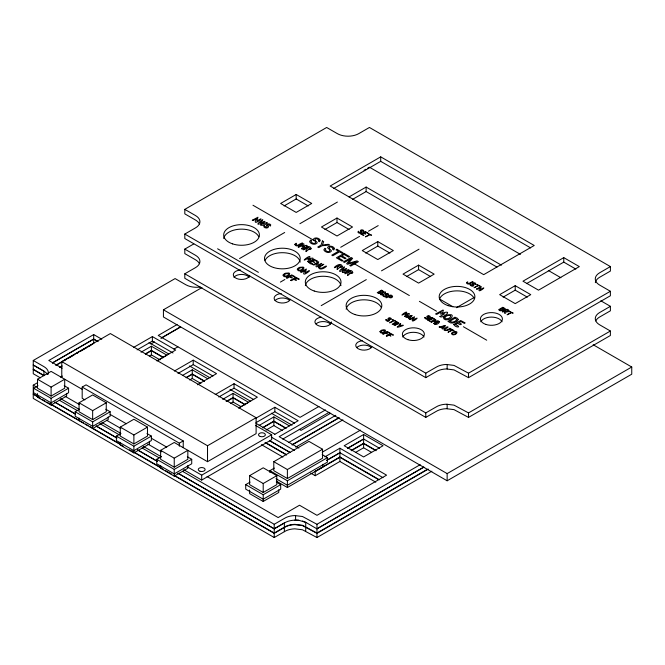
<?xml version="1.0" encoding="UTF-8"?>
<svg xmlns="http://www.w3.org/2000/svg" width="665" height="665" viewBox="0 0 665 665"><rect width="100%" height="100%" fill="white"/><g stroke="black" fill="none" stroke-linecap="round" stroke-linejoin="round"><path stroke-width="1" d="M267.696 225.202C269.017 222.958 269.541 226.166 270.422 226.034C272.392 223.714 266.1 222.808 266.673 225.418M386.124 294.504C387.338 292.509 387.587 295.576 388.501 295.127C389.914 292.484 382.99 293.099 385.883 295.601C385.043 297.621 383.614 294.961 383.289 294.745C381.087 296.532 387.13 298.053 386.789 295.509M427.761 316.864C428.867 314.986 429.299 317.662 430.039 317.546C431.676 315.617 426.431 314.861 426.913 317.039M386.639 319.549C383.215 318.834 389.274 323.672 389.515 319.956M425.55 317.454C422.117 316.74 428.185 321.577 428.426 317.862M471.036 284.445C467.603 283.722 473.671 288.56 473.912 284.844M386.623 319.566C385.567 321.27 390.521 321.02 388.019 319.167M425.534 317.471C424.478 319.175 429.424 318.926 426.93 317.072M471.019 284.462C469.964 286.166 474.91 285.908 472.408 284.063M444.503 328.51C441.344 332.758 453.464 329.242 449.881 328.236C449.449 328.992 444.777 331.503 444.985 329.025C450.346 326.831 447.803 325.659 444.544 328.485M455.675 321.037L456.622 320.023A6.243 3.599 0 0 0 456.714 319.765L456.739 319.682A5.096 2.943 0 0 0 456.747 319.458L455.151 318.161L449.715 321.303L452.4 322.217L455.542 321.129M199.409 223.947A15.112 8.728 0 0 0 195.493 220.032L184.804 213.864L184.804 209.375L326.665 127.481L337.363 133.64A15.112 8.728 0 0 0 358.743 133.64L369.441 127.464L610.395 266.582L610.395 271.071L599.697 277.247A15.112 8.728 0 0 0 595.333 282.65M610.395 266.582L599.697 272.758A15.112 8.728 0 0 0 599.689 285.094L610.379 291.278L610.379 295.767L468.517 377.662L454.02 369.89L446.373 368.95A15.112 8.728 0 0 0 435.924 371.818L425.783 377.654L184.804 238.544L184.804 234.055L195.493 227.887A15.112 8.728 0 0 0 195.493 215.543L184.804 209.375M199.409 263.689A15.112 8.728 0 0 0 195.493 259.774L184.804 253.606L184.804 249.117L193.781 243.93M296.183 194.479L280.638 203.457L296.183 212.426L311.727 203.457L296.183 194.479L296.183 198.968L308.269 205.942M284.088 205.942L296.183 198.968M380.713 156.857L330.189 186.025L483.704 274.653L534.228 245.485L380.713 156.857L380.713 161.346L530.637 247.904M40.374 377.853L33.25 373.738L33.25 360.48L175.103 278.577L185.809 284.745A15.112 8.728 0 0 0 200.406 286.997M600.827 300.796L610.395 306.324L599.697 312.5A15.112 8.728 0 0 0 599.689 324.836L610.379 331.02L610.379 335.501L468.517 417.404L454.02 409.632L446.373 408.692A15.112 8.728 0 0 0 435.924 411.56L425.783 417.396L184.804 278.286L184.804 273.797L195.493 267.629A15.112 8.728 0 0 0 195.493 255.285L184.804 249.117M364.088 170.29L365.875 169.259M367.654 168.228L369.441 167.206L520.446 254.387M333.73 188.469L380.713 161.346M101.762 339.216L93.69 334.562L48.794 360.48L62.153 368.194M52.385 362.899L93.69 339.05L98.171 341.635M52.385 362.999L93.69 339.158L97.273 341.228M239.591 258.519L284.678 232.492M299.89 223.706L337.396 202.06M61.779 377.537L61.779 361.61L110.365 333.564L256.108 417.703L256.108 433.638L207.522 461.685L174.238 442.474L160.631 450.33L160.631 459.299L174.238 467.154L187.838 459.299L187.838 450.33L174.238 458.177L160.631 450.33M55.976 365.11L93.69 343.331M55.976 365.418L62.261 361.785M64.056 360.754L65.852 359.715M67.647 358.676L73.931 355.052M76.625 353.489L78.42 352.458M80.216 351.419L86.508 347.787M88.304 346.756L90.997 345.202M349.042 196.931L366.124 187.065L501.418 265.177M37.498 379.241L51.097 387.097L64.705 379.241L64.705 388.219L51.097 396.074L37.498 388.219L37.498 379.241L51.097 371.394L82.477 389.49M59.567 367.521L62.261 365.966M352.641 199.342L366.124 191.553L496.938 267.081M593.147 344.728L631.75 367.022L631.75 374.196L447.146 480.778L163.432 316.981L163.432 309.799L201.969 287.554M431.884 471.186L316.964 537.536L302.467 529.764L294.811 528.825A15.112 8.728 0 0 0 284.362 531.692L274.221 537.528L33.25 398.418L33.25 385.16L37.706 382.591M64.214 385.7L68.586 388.219L68.586 392.707L51.097 402.807L33.607 392.707L33.607 388.219L37.98 385.7M60.581 377.113L62.377 376.074M336.989 218.037L321.444 227.014L336.989 235.992L352.533 227.014L336.989 218.037L336.989 222.526L324.902 229.508M133.54 347.454L152.376 336.581L175.693 350.039L156.857 360.912M177.098 324.545L158.22 335.451L300.073 417.346L318.951 406.448M33.607 388.219L51.097 398.318L68.586 388.219M137.123 349.873L152.376 341.07L173 352.974M150.839 343.996L154.438 341.918M161.637 337.762L180.531 326.856M160.913 338.377L180.697 326.964M141.038 352.209L151.404 346.224L166.948 355.201L157.447 360.679M37.498 393.605L37.498 397.196L51.097 405.051L66.641 396.074L66.641 393.381M84.887 399.856L82.186 398.293L82.186 387.08L86.068 384.836L183.232 440.928L183.232 447.661M145.352 353.888L151.404 350.405L163.49 357.379M145.352 354.204L151.404 350.713L163.49 357.695M149.675 355.883L151.404 354.886L160.041 359.873M280.406 282.085L284.869 279.5M340.704 247.272L359.541 236.391M368.493 231.229L378.202 225.618M79.06 402.782L92.659 394.935L106.259 402.782L106.259 411.76L92.659 419.615L79.06 411.76L79.06 402.782L92.659 410.638L106.259 402.782M173.997 349.067L177.896 346.814M105.777 409.241L110.149 411.76L110.149 416.248L92.659 426.348L75.17 416.248L75.17 411.76L79.542 409.241M377.795 241.595L362.25 250.572L377.795 259.55L393.339 250.572L377.795 241.595L377.795 246.083L365.708 253.066M174.396 371.037L193.224 360.164L216.549 373.63L197.439 384.769M75.17 411.76L92.659 421.859L110.149 411.76M177.979 373.456L193.224 364.653L212.958 376.041M182.759 375.293L192.26 369.807L207.804 378.784M186.208 377.479L192.26 373.988L204.346 380.97M186.208 377.787L192.26 374.295L204.346 381.278M189.666 379.973L192.26 378.476L200.888 383.464M321.212 305.642L366.299 279.616M381.51 270.83L419.017 249.175M120.274 427.113L133.881 419.258L147.48 427.113L147.48 436.09L133.881 443.937L120.274 436.09L120.274 427.113L133.881 434.968L147.48 427.113M146.998 433.563L151.371 436.09L151.371 440.571L133.881 450.671L116.392 440.571L116.392 436.09L120.764 433.563M418.568 265.135L403.023 274.113L418.609 283.107L434.154 274.13L418.568 265.135L418.568 269.624L430.687 276.623M406.481 276.607L418.568 269.624M215.202 394.594L234.03 383.722L257.347 397.18L238.519 408.061M218.785 397.013L234.03 388.21L253.764 399.599M116.392 436.09L133.881 446.182L151.371 436.09M222.7 399.349L233.058 393.364L248.602 402.342L239.109 407.828M120.274 442.366L120.274 445.06L133.881 452.915L149.425 443.937L149.425 441.244M226.15 401.535L233.058 397.545L245.152 404.519M227.014 401.344L233.058 397.853L245.152 404.835M230.472 403.522L233.058 402.034L240.83 406.515M82.186 387.08L179.342 443.173L183.232 440.928M187.355 456.78L191.728 459.299L191.728 463.788L174.238 473.887L156.749 463.788L156.749 459.299L161.121 456.78M61.779 361.61L207.522 445.75L256.108 417.703M256.008 418.152L274.844 407.279L298.161 420.746L274.736 434.378M156.749 459.299L174.238 469.399L191.728 459.299M256.008 422.641L274.844 411.768L294.57 423.156M456.414 307.712L474.394 297.33M259.192 425.401L273.872 416.922L289.416 425.899M160.631 465.583L160.631 468.276L174.238 476.132L187.838 468.276L187.838 465.583M262.642 427.587L273.872 421.103L285.958 428.085M262.642 427.894L273.872 421.411L285.958 428.393M515.209 285.676L499.664 294.645L515.209 303.622L530.753 294.645L515.209 285.676L515.209 290.164L527.303 297.139M563.779 257.629L522.973 281.195L538.517 290.164L579.323 266.607L563.779 257.629L563.779 262.118L526.522 283.631M266.1 430.072L273.872 425.592L282.509 430.571M503.114 297.139L515.209 290.164M187.314 466.847L201.695 475.151L271.653 434.76L271.653 439.69L201.695 480.08L183.723 469.706M325.501 409.923L279.159 436.681L298.893 448.077M282.725 439.108L329.067 412.35M330.729 413.214L301.046 430.355L299.25 429.324M288.552 442.582L335.792 415.309M292.118 444.702L338.46 417.944M292.118 445.01L339.358 417.736M295.684 447.129L342.924 419.864M249.608 475.658L263.207 467.803L276.806 475.658L276.806 484.635L263.207 492.491L249.608 484.635L249.608 475.658L263.207 483.513L276.806 475.658M273.789 461.701L308.959 441.394L322.558 449.241L322.558 458.218L287.388 478.526L273.789 470.67L273.789 461.701L287.388 469.548L322.558 449.241M276.324 482.108L280.697 484.635L280.697 489.124L263.207 499.215L245.718 489.124L245.718 484.635L250.09 482.108M269.899 472.466L269.899 470.67L274.346 468.102M322.159 452.242L360.48 430.122M184.804 234.055L425.783 373.165L435.924 367.329A15.112 8.728 0 0 1 446.373 364.462L454.02 365.409L468.517 373.173L610.379 291.278M324.911 456.863L339.898 448.21L386.573 475.159L316.997 515.325L299.508 505.234L278.145 517.57L207.089 476.547M363.622 434.511L344.187 445.733L363.622 456.946L383.057 445.733L363.622 434.511L363.622 447.769L371.569 452.358M245.718 484.635L263.207 494.727L280.697 484.635M269.899 470.67L287.388 480.77L327.421 457.661L327.421 462.15L287.388 485.259L276.017 478.692M326.673 460.33L339.898 452.699L382.982 477.678M347.72 448.177L363.622 439L379.524 448.285M326.673 460.438L339.898 452.807M347.72 448.285L363.622 439.108M351.253 450.421L363.622 443.281L375.991 450.421M249.608 490.022L249.608 493.613L263.207 501.46L278.751 492.491L278.751 489.797M276.332 481.119L287.388 487.503L322.949 466.971L322.949 464.278M315.218 471.543L339.898 457.296L378.493 479.581M351.253 450.737L363.622 443.597L375.991 450.737M310.73 473.131L315.218 475.716L339.898 461.468L375.8 482.2M355.675 452.358L363.622 447.769M184.804 273.797L425.783 412.907L435.924 407.071A15.112 8.728 0 0 1 446.373 404.204L454.02 405.143L468.517 412.915L610.379 331.02M182.509 471.327L274.221 524.269L284.362 518.434A15.112 8.728 0 0 1 294.811 515.566L302.467 516.505L316.964 524.278L420.214 464.669M316.964 528.766L423.805 467.079M423.805 467.187L316.964 528.875L305.717 522.291L302.467 520.994M427.395 469.29L316.964 533.047L302.467 525.284L294.811 524.336A15.112 8.728 0 0 0 284.362 527.204L274.221 533.039L174.421 475.425M428.293 469.083L316.964 533.363L302.467 525.591L294.811 524.643A15.112 8.728 0 0 0 284.362 527.511L274.221 533.355L174.421 475.733M163.432 309.799L447.146 473.596L631.75 367.022M284.362 522.923L274.221 528.758L178.012 473.214M298.743 520.338L294.811 520.155A15.112 8.728 0 0 0 284.362 523.023L274.221 528.866L178.012 473.322M294.811 520.047L298.743 520.23L305.717 522.391L305.717 531.061M499.947 310.696L502.707 310.763L505.309 308.676L502.765 307.28L498.625 309.715L499.939 310.696M563.779 262.118L575.865 269.101M548.309 270.472L560.894 277.737M336.989 222.526L349.083 229.508M377.795 246.083L389.89 253.066M439.39 298.918L452.832 306.681M252.974 205.252L313.797 240.364M354.603 263.922L409.341 295.526M419.399 301.336L436.498 311.212M463.389 326.731L486.705 340.197M217.605 248.785L258.411 272.342M149.043 342.6L168.827 354.021M189.517 365.966L210.198 377.911M229.99 389.333L250.68 401.278M271.362 413.223L292.051 425.168M379.391 479.789L339.898 456.98L315.218 471.227L315.218 475.716M322.176 454.627L327.421 457.661M256.008 423.331L274.844 434.203M255.476 425.417L271.653 434.76M271.27 437.088L294.587 450.546M269.475 440.538L290.106 452.449M269.475 440.646L290.106 452.557M265.892 442.749L286.515 454.661M264.994 442.541L286.515 454.968M261.403 444.652L282.933 457.079M33.25 360.48L43.94 366.648A15.112 8.728 0 0 1 48.138 374.337M33.25 364.969L43.94 371.137M33.25 365.077L43.94 371.245A15.112 8.728 0 0 1 47.456 374.428M33.25 369.25L43.94 375.426M33.25 369.557L43.94 375.733L43.94 371.245M110.074 414.395L126.267 423.746M151.454 438.293L166.749 447.121M65.103 396.29L79.484 404.586M106.442 420.155L120.822 428.451M147.78 444.02L161.254 451.801M60.615 398.626L79.484 409.524M101.945 422.491L120.822 433.389M143.283 446.356L161.254 456.73M33.25 385.16L36.849 387.238M59.326 400.214L77.306 410.596M99.792 423.572L119.567 434.993M142.052 447.969L159.135 457.828M54.829 402.109L75.511 414.046M96.192 425.982L116.874 437.919M137.555 449.856L157.331 461.277M54.829 402.209L75.511 414.154M96.192 426.09L116.874 438.027M137.555 449.964L157.331 461.385M33.25 393.929L38.645 397.047M50.332 403.796L83.607 422.998M85.403 424.037L88.096 425.592M89.9 426.631L120.473 444.278M132.16 451.028L160.93 467.636M33.25 394.245L40.44 398.393M42.244 399.432L44.937 400.987M46.741 402.026L123.166 446.149M129.459 449.781L163.632 469.507M165.427 470.546L171.72 474.178M266.69 225.46C268.685 230.04 264.321 225.56 264.096 225.601C262.002 227.945 269.101 229.267 268.452 226.324M473.854 284.753C472.35 282.101 475.251 283.972 475.525 284.537C477.162 282.608 471.917 281.852 472.399 284.03M427.778 316.881L428.368 317.762M361.81 231.869C360.297 229.226 363.206 231.096 363.472 231.653C365.11 229.724 359.865 228.968 360.347 231.146C362.101 234.055 358.269 232.043 358.36 231.212C356.157 232.991 362.201 234.512 361.86 231.969M386.141 294.529L386.731 295.41M388.867 318.976L389.466 319.857M267.712 225.227L268.427 226.283M388.85 318.959C389.956 317.08 390.388 319.757 391.128 319.641C392.766 317.712 387.52 316.956 388.003 319.142M610.395 306.324L610.395 310.813L599.697 316.989A15.112 8.728 0 0 0 595.79 320.887M468.517 373.173L468.517 377.662M468.517 412.915L468.517 417.404M447.146 364.495L447.146 368.984M447.146 404.237L447.146 408.726M447.146 473.596L447.146 480.778M425.783 373.165L425.783 377.654M425.783 412.907L425.783 417.396M366.124 187.065L366.124 191.553M339.898 448.21L339.898 461.468M316.964 524.278L316.964 537.536M295.584 515.599L295.584 520.088M287.388 469.548L287.388 478.526M287.388 480.77L287.388 487.503M284.362 523.023L284.362 531.692M274.844 407.279L274.844 411.768M274.221 524.269L274.221 537.528M273.872 416.922L273.872 425.592M263.207 483.513L263.207 492.491M263.207 494.727L263.207 501.46M234.03 383.722L234.03 388.21M233.058 393.364L233.058 402.034M207.522 445.75L207.522 461.685M201.695 475.151L201.695 480.08M193.224 360.164L193.224 364.653M192.26 369.807L192.26 378.476M179.342 443.173L179.342 446.232M174.238 458.177L174.238 467.154M174.238 469.399L174.238 476.132M152.376 336.581L152.376 341.07M151.404 346.224L151.404 354.886M133.881 434.968L133.881 443.937M133.881 446.182L133.881 452.915M108.204 416.922L108.204 419.615L92.659 428.593L92.659 421.859M93.69 334.562L93.69 343.639M92.659 410.638L92.659 419.615M79.06 418.044L79.06 420.737M51.097 387.097L51.097 396.074M51.097 398.318L51.097 405.051M439.773 298.51A17.864 10.316 0 0 1 457.03 290.871A17.864 10.316 0 0 1 474.286 298.51M480.82 321.793A10.989 6.342 0 0 1 491.435 317.089A10.989 6.342 0 0 1 502.05 321.793M265.094 260.339A17.864 10.316 0 0 1 283.913 252.733A17.864 10.316 0 0 1 300.148 262.11M223.748 238.552A17.864 10.316 0 0 1 239.982 229.176A17.864 10.316 0 0 1 258.801 236.782M305.36 285.667A17.864 10.316 0 0 1 323.157 276.258A17.864 10.316 0 0 1 340.954 285.667M346.174 309.233A17.864 10.316 0 0 1 362.408 299.857A17.864 10.316 0 0 1 381.22 307.454M402.757 337.014A10.989 6.342 0 0 1 413.381 332.309A10.989 6.342 0 0 1 423.996 337.014M249.707 275.352A8.246 4.763 0 0 1 241.137 279.458A8.246 4.763 0 0 1 233.307 274.878A8.246 4.763 0 0 1 240.514 269.982M371.843 346.814A8.246 4.763 0 0 1 357.895 348.585A8.246 4.763 0 0 1 362.209 340.721M331.403 321.902A8.246 4.763 0 0 1 323.747 326.565A8.246 4.763 0 0 1 315.019 322.567A8.246 4.763 0 0 1 321.153 317.205M290.422 299.258A8.246 4.763 0 0 1 281.569 302.991A8.246 4.763 0 0 1 274.121 298.352A8.246 4.763 0 0 1 281.237 293.539M275.027 300.572A8.246 4.763 0 0 1 289.292 300.164M316.091 323.863A8.246 4.763 0 0 1 330.364 323.996M357.038 347.296A8.246 4.763 0 0 1 371.303 347.67M233.947 277.338A8.246 4.763 0 0 1 241.595 274.429A8.246 4.763 0 0 1 249.175 277.388M311.045 248.436L310.962 248.91A2.461 1.421 0 0 1 310.322 249.533C307.621 248.136 304.578 255.185 306.432 249.142L305.742 248.743C298.236 253.032 309.491 242.559 311.045 248.436M342.234 266.324L342.159 266.79A2.461 1.421 0 0 1 341.511 267.421C338.809 266.025 335.775 273.066 337.621 267.022L336.931 266.623C329.424 270.913 340.68 260.447 342.234 266.324M352.724 272.376L352.65 272.85A2.461 1.421 0 0 1 352.001 273.473C349.3 272.076 346.266 279.125 348.111 273.082L347.421 272.683C339.915 276.973 351.17 266.499 352.724 272.376M508.983 310.879L508.925 311.27A2.053 1.18 0 0 1 508.384 311.794L505.965 311.91C505.999 314.379 503.031 313.464 505.142 311.461L504.569 311.129C498.309 314.703 507.694 305.983 508.983 310.879M318.992 240.248L318.427 241.187L319.474 241.703L320.347 240.281C319.2 237.979 315.135 236.94 313.406 239.092L313.356 239.516C318.336 243.074 313.606 245.277 310.979 241.678L311.619 240.58L310.588 240.073L309.574 241.694C310.788 244.23 315.301 245.36 317.139 242.949L317.163 242.467C312.874 239.392 316.008 236.923 318.992 240.248M333.24 248.469L332.675 249.408L333.714 249.924L334.586 248.502C333.448 246.2 329.375 245.161 327.646 247.322L327.596 247.737C332.575 251.304 327.845 253.498 325.218 249.899L325.867 248.801L324.828 248.303L323.813 249.915C325.027 252.451 329.549 253.581 331.386 251.171L331.411 250.688C327.113 247.613 330.247 245.152 333.24 248.469M318.493 267.222C320.173 273.282 333.157 261.47 321.868 268.203C313.481 268.485 332.467 259.915 318.493 267.222M294.869 244.363C296.64 249.882 309.449 238.436 297.729 245.202A1.505 0.873 0 0 1 296.357 245.161C296.166 243.955 297.08 242.018 294.869 244.363M466.539 282.75C468.019 287.355 478.692 277.812 468.925 283.456A1.255 0.723 0 0 1 467.778 283.415C467.57 282.425 468.351 280.796 466.539 282.75M400.671 323.863L399.815 325.717C410.779 323.414 391.943 329.74 398.751 325.958L399.79 323.838L400.671 323.863M284.08 275.318L284.537 276.091L286.507 275.933A5.661 3.267 0 0 0 288.053 275.102C290.281 272.475 284.454 273.431 284.08 275.318M298.327 269.425L298.776 270.19L300.755 270.032A5.661 3.267 0 0 0 302.292 269.2C304.52 266.582 298.701 267.529 298.327 269.425M380.812 331.81L381.195 332.45L382.832 332.325A4.721 2.727 0 0 0 384.121 331.627C385.974 329.441 381.128 330.239 380.812 331.81M444.76 317.779L445.367 318.801L447.994 318.593A7.548 4.356 0 0 0 450.055 317.479C453.023 313.98 445.259 315.252 444.76 317.779M452.308 333.589L452.682 334.229L454.328 334.096A4.721 2.727 0 0 0 455.616 333.406C457.47 331.22 452.624 332.01 452.308 333.589M309.948 248.511L308.518 249.259L306.515 248.294L308.277 247.28L309.948 248.511M341.137 266.391L339.707 267.139L337.704 266.183L339.466 265.169L341.137 266.391M351.635 272.451L350.206 273.199L348.194 272.234L349.956 271.22L351.635 272.451M405.816 316.897L409.183 318.07L408.726 318.693L409.316 318.951L412.225 315.459L405.816 316.897M439.199 326.972L442.566 328.136L442.109 328.768L442.699 329.017L445.6 325.526L439.199 326.972M283.066 275.111C283.307 278.46 290.198 276.49 289.682 273.598A2.053 1.189 0 0 0 288.801 272.991L285.584 273.199A5.844 3.375 0 0 0 284.171 273.889L283.066 275.111M297.305 269.217C297.546 272.559 304.445 270.589 303.922 267.696A2.053 1.189 0 0 0 303.041 267.097L299.824 267.305A5.844 3.375 0 0 0 298.41 267.995L297.305 269.217M379.964 331.635C380.164 334.428 385.916 332.783 385.476 330.372A1.712 0.989 0 0 0 384.744 329.873L382.059 330.048A4.871 2.81 0 0 0 380.887 330.621L379.964 331.635M443.405 317.496C443.721 321.96 452.923 319.333 452.225 315.476A2.735 1.579 0 0 0 451.045 314.67L446.764 314.952L443.405 317.496M451.46 333.414C451.66 336.207 457.404 334.562 456.971 332.151A1.712 0.989 0 0 0 456.24 331.652L453.555 331.827A4.871 2.81 0 0 0 452.375 332.4L451.46 333.414M392.591 296.748L391.427 297.729A1.887 1.089 0 0 1 389.84 297.696L388.219 296.848C381.743 300.597 391.51 291.553 392.591 296.748M397.005 324.171L395.251 325.409L392.159 324.179L396.639 321.586L398.859 323.057L398.46 323.838L397.005 324.171M260.705 224.97C264.138 227.006 272.5 219.317 262.75 224.13L264.994 221.304L260.082 222.592C269.998 213.49 248.535 229.516 263.215 222.326L260.705 224.97M342.367 272.126C345.8 274.163 354.162 266.474 344.42 271.287L346.656 268.461L341.744 269.749C351.669 260.647 330.197 276.673 344.877 269.483L342.367 272.126M382.724 291.686L379.092 293.132L378.335 292.691L381.735 290.73L382.732 291.536A3.184 1.837 0 0 1 382.724 291.686M383.697 291.594L382.799 292.816L380.38 293.772L377.23 292.741L381.577 290.106L383.697 291.594M458.301 319.549L456.855 321.494L452.99 323.032L450.562 322.899L447.952 321.378L454.902 317.172L457.395 318.261L458.301 319.549M308.893 262.268C310.04 264.878 315.725 264.67 310.156 262.376L311.96 261.337L314.478 262.334L312.741 260.88L314.246 260.015L316.731 261.412L317.471 261.121L314.063 259.284L308.893 262.268M360.887 233.989L363.697 235.609L363.838 235.177L361.943 234.088L363.447 233.216L365.542 234.055L364.096 232.841L365.351 232.118L367.413 233.282L368.036 233.041L365.193 231.503L360.887 233.989M427.445 319.89L430.263 321.511L430.405 321.079L428.501 319.981L430.006 319.109L432.109 319.948L430.662 318.735L431.909 318.011L433.979 319.175L434.602 318.934L431.76 317.404L427.445 319.89M453.763 324.47C455.292 327.953 462.873 327.67 455.45 324.62L457.861 323.232C459.922 325.767 464.012 324.429 458.9 322.633L460.903 321.469L464.212 323.331L465.201 322.949L460.654 320.497L453.763 324.47M286.515 277.87L287.214 278.269L289.599 276.923L291.985 278.012L292.276 277.621L290.372 276.482L291.877 275.609L294.354 276.997L295.102 276.707L291.694 274.878L286.515 277.87M290.713 280.298L291.411 280.688L293.805 279.35L296.183 280.439L296.482 280.04L294.578 278.901L296.083 278.037L298.552 279.425L299.308 279.134L295.892 277.305L290.713 280.298M382.841 333.938L383.422 334.271L385.409 333.148L387.396 334.054L386.057 332.774L387.313 332.051L389.374 333.215L389.998 332.974L387.155 331.444L382.841 333.938M386.34 335.958L386.922 336.291L388.917 335.168L390.904 336.083L389.557 334.803L390.812 334.079L392.874 335.235L393.497 334.994L390.654 333.464L386.34 335.958M322.442 240.938L320.987 245.177L317.745 247.048L318.759 247.629L321.993 245.759L329.449 244.978L328.269 244.296L322.359 245.036L323.672 241.644L322.442 240.938M301.469 248.71C303.556 250.738 312.234 242.758 303.099 246.241C307.878 238.353 290.68 252.567 302.475 245.136L301.943 246.906L305.027 246.607L301.469 248.71M307.438 261.445C309.524 263.473 318.203 255.493 309.067 258.984C313.847 251.096 296.648 265.31 308.444 257.879L307.912 259.649L310.996 259.342L307.438 261.445M380.846 294.686C384.378 296.357 389.374 287.654 380.846 294.686M404.636 316.224C406.365 317.912 413.605 311.262 405.991 314.171C409.973 307.596 395.642 319.441 405.467 313.248L405.027 314.72L407.595 314.47L404.636 316.224M433.705 323.514C435.442 325.21 442.674 318.56 435.068 321.461C439.041 314.886 424.719 326.739 434.536 320.538L434.104 322.018L436.672 321.76L433.705 323.514M434.902 324.212C438.318 325.925 443.43 317.188 434.902 324.212M439.972 316.54C442.117 319.183 454.652 308.901 442.142 313.248L443.414 310.48L443.048 310.006L435.525 313.971L436.739 314.412L441.302 311.777L440.604 314.138L444.71 313.73L439.972 316.54M252.326 220.206L253.224 220.531L256.723 218.511C250.048 229.117 269.042 213.473 256.823 221.046L257.97 217.231L252.326 220.206M300.746 271.977L301.644 272.301L305.144 270.281C298.469 280.888 317.471 265.244 305.243 272.816L306.39 269.001L300.746 271.977M313.074 264.703L313.971 265.027L317.471 263.007C310.796 273.614 329.79 257.978 317.571 265.543L318.718 261.736L313.074 264.703M409.831 319.233L410.579 319.499L413.497 317.82C407.936 326.656 423.763 313.622 413.58 319.932L414.536 316.756L409.831 319.233M476.564 288.992L477.312 289.258L480.221 287.579C474.66 296.415 490.496 283.381 480.305 289.691L481.269 286.515L476.564 288.992M397.978 323.207L396.93 323.614L395.517 322.874L396.639 322.226L397.978 323.207M504.427 308.826L503.38 309.242L501.959 308.494L503.089 307.845L504.427 308.826M368.41 233.673L369.358 234.446L365.517 236.873L370.006 234.812L371.594 235.21L368.41 233.673M392.566 319.641L393.514 320.414L389.673 322.841L394.162 320.779L395.75 321.178L392.566 319.641M450.903 329.05L451.851 329.823L448.011 332.251L452.499 330.189L454.087 330.588L450.903 329.05M476.955 284.529L477.902 285.302L474.062 287.729L478.551 285.676L480.138 286.066L476.955 284.529M509.98 311.602L510.928 312.367L507.087 314.794L511.576 312.741L513.164 313.132L509.98 311.602M391.677 296.748L390.621 297.28L388.867 296.474L390.272 295.659L391.677 296.748M508.06 311.079L506.88 311.561L505.209 310.763L506.68 309.915L507.811 310.563A1.056 0.607 0 0 1 508.06 311.079M396.082 324.296L394.993 324.894L393.248 324.179L394.869 323.248L396.082 324.296M502.524 309.923L501.435 310.522L499.698 309.807L501.31 308.868L502.524 309.923M410.82 316.05L409.598 317.562L408.202 316.756L410.82 316.05M444.203 326.116L442.973 327.629L441.577 326.823L444.203 326.116M350.929 258.693L346.631 263.722L347.546 264.254L356.166 261.844L349.765 265.535L350.746 266.1L358.385 261.686L357.022 260.896L348.244 263.382L352.616 258.353L351.095 257.471L343.448 261.885L344.42 262.451L350.929 258.693M336.906 249.284L336.008 249.807L338.518 251.262L331.785 255.152L332.791 255.734L339.532 251.844L342.059 253.299L342.965 252.783L336.906 249.284M344.021 253.39L336.382 257.804L342.084 261.096L342.982 260.58L338.294 257.87L340.896 256.366L345.118 258.81L346.016 258.286L341.793 255.85L344.129 254.496L348.643 257.106L349.549 256.582L344.021 253.39M273.423 267.455A17.864 10.316 0 0 0 300.214 258.519A17.864 10.316 0 0 0 273.423 249.591A17.864 10.316 0 0 0 273.423 267.455M232.609 243.889A17.864 10.316 0 0 0 259.408 234.961A17.864 10.316 0 0 0 232.609 226.025A17.864 10.316 0 0 0 232.609 243.889M314.229 291.012A17.864 10.316 0 0 0 341.02 282.076A17.864 10.316 0 0 0 314.229 273.149A17.864 10.316 0 0 0 314.229 291.012M355.035 314.57A17.864 10.316 0 0 0 381.826 305.642A17.864 10.316 0 0 0 355.035 296.706A17.864 10.316 0 0 0 355.035 314.57M407.886 339.665A10.989 6.342 0 0 0 424.37 334.171A10.989 6.342 0 0 0 407.886 328.668A10.989 6.342 0 0 0 407.886 339.665M448.102 305.626A17.864 10.316 0 0 0 474.893 296.698A17.864 10.316 0 0 0 448.102 287.762A17.864 10.316 0 0 0 448.102 305.626M485.94 324.445A10.989 6.342 0 0 0 502.424 318.942A10.989 6.342 0 0 0 485.94 313.448A10.989 6.342 0 0 0 485.94 324.445M199.974 471.252A3.433 1.987 0 0 0 205.128 469.54A3.433 1.987 0 0 0 199.974 467.819A3.433 1.987 0 0 0 199.974 471.252M260.215 436.473A3.433 1.987 0 0 0 265.368 434.76A3.433 1.987 0 0 0 260.215 433.04A3.433 1.987 0 0 0 260.215 436.473"/></g></svg>
